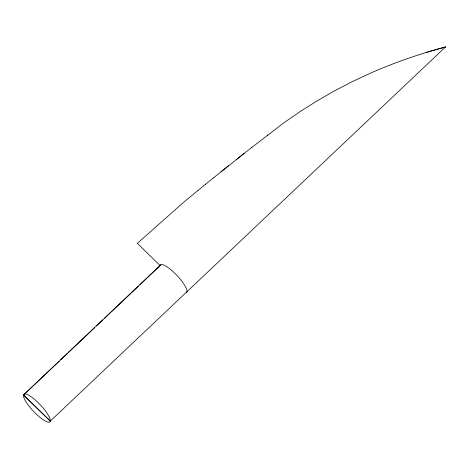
<?xml version="1.0" encoding="UTF-8"?>
<svg xmlns="http://www.w3.org/2000/svg" width="469" height="469" viewBox="0 0 469 469"><rect width="100%" height="100%" fill="white"/><g stroke="black" fill="none" stroke-linecap="round" stroke-linejoin="round"><path stroke-width="0.7" d="M426.186 52.422L445.538 46.959C419.673 53.788 394.353 62.623 369.871 73.416L351.797 81.87L334.11 91.121L316.862 101.005L300.072 111.622L283.768 122.901L251.835 147.424M24.218 394.048A18.948 4.667 46.6 0 1 39.748 404.29A18.948 4.667 46.6 0 1 50.289 421.056L50.265 421.115A18.948 4.667 46.6 0 1 35.685 413.506A18.948 4.667 46.6 0 1 23.45 395.045L160.908 264.657A18.948 4.667 46.6 0 1 178.132 276.71A18.948 4.667 46.6 0 1 186.234 292.65M160.908 264.657L160.158 265.636L137.364 243.335L182.863 202.942L198.029 190.414M31.452 387.458L23.473 395.015L50.265 421.115L445.55 46.923M32.021 386.913L51.133 368.827M52.194 367.825L59.112 361.277M60.741 359.729L67.09 353.726M68.187 352.676L94.75 327.544M96.35 326.031L102.729 319.987M104.353 318.445L110.707 312.436M111.27 311.897L130.394 293.805M131.455 292.797L138.373 286.254M139.967 284.742L146.351 278.697M147.436 277.666L154.33 271.146M154.881 270.613L160.205 265.583M267.43 135.33L267.981 134.838M198.018 190.449L205.645 184.188M205.639 184.223L213.289 177.986M213.278 178.027L244.085 153.451M220.946 171.853L228.632 165.704M236.347 159.583L251.847 147.383M23.509 394.968L50.289 421.056"/></g></svg>
